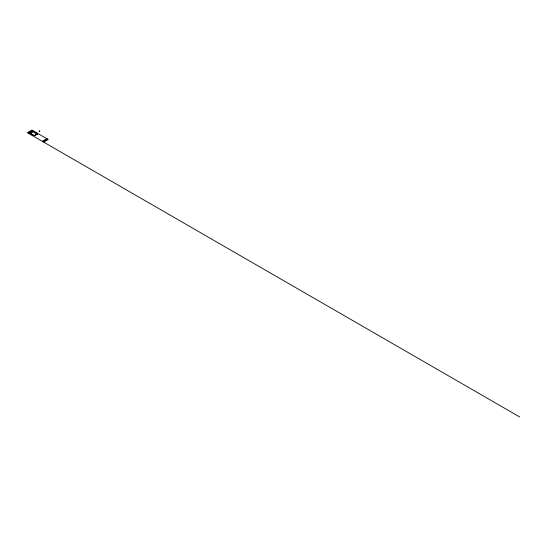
<?xml version="1.0" encoding="UTF-8"?>
<svg xmlns="http://www.w3.org/2000/svg" width="547" height="547" viewBox="0 0 547 547"><rect width="100%" height="100%" fill="white"/><g stroke="black" fill="none" stroke-linecap="round" stroke-linejoin="round"><path stroke-width="0.82" d="M32.533 130.733L28.478 133.071L28.82 133.27M46.789 138.965L42.734 141.304L47.261 139.157L46.789 138.883L42.598 141.304L43.076 141.577L47.124 139.157M43.733 142.152L48.252 139.54L31.876 130.083L27.35 132.695L519.65 416.917M31.029 132.818C33.1 131.82 28.923 133.892 30.994 132.894M31.931 131.916C31.719 133.044 33.613 131.588 31.931 131.916M30.468 133.646C30.249 134.774 32.15 133.318 30.468 133.646M32.793 131.342C32.574 132.477 34.468 131.013 32.793 131.342M31.254 134.131C31.042 135.259 32.936 133.803 31.254 134.131M33.716 131.875C33.497 133.01 35.398 131.547 33.716 131.875M32.136 134.637C31.917 135.765 33.818 134.309 32.136 134.637M34.639 132.408C34.42 133.543 36.321 132.08 34.639 132.408M32.991 135.13C32.779 136.258 34.673 134.801 32.991 135.13M35.61 132.921C35.391 134.049 37.285 132.593 35.61 132.921M34.482 135.157C34.263 136.285 36.164 134.829 34.482 135.157M36.464 133.413C36.246 134.541 38.146 133.085 36.464 133.413M35.384 134.712C35.165 135.847 37.066 134.384 35.384 134.712M39.213 130.952C38.994 132.08 40.888 130.624 39.213 130.952M36.328 134.323C36.116 135.451 38.01 133.994 36.328 134.323M37.141 133.96C36.922 135.088 38.823 133.632 37.141 133.96M32.533 130.651L28.341 133.071L28.82 133.345L33.005 130.931L32.533 130.651"/></g></svg>
